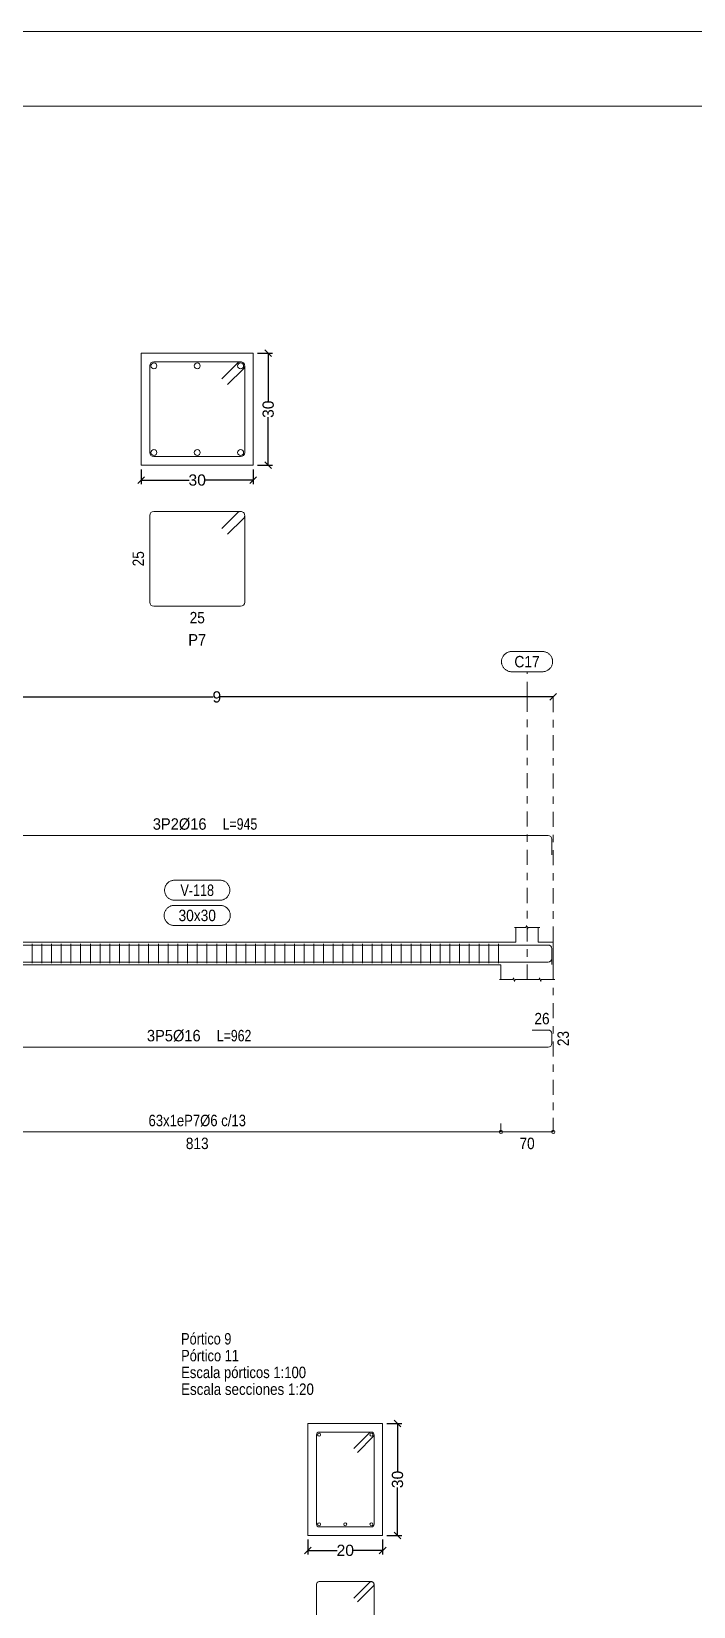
# Model space of a CAD drawing. Header units: millimetres. Extents: x 2 to 158, y -69 to 77.
# Drawn here: x 135.14 to 144, y 52.43 to 73.52 of the extents above; entities that cross this region are included whole.
import ezdxf
from ezdxf.enums import TextEntityAlignment as Align

# ---------------------------------------------------------------- set-up
doc = ezdxf.new("R2010")
doc.units = ezdxf.units.MM
doc.linetypes.add('CYPE_RAYAPUNTO', pattern=[0.4125, 0.2025, -0.105, 0, -0.105])
for name, color, linetype, lineweight in [('ALZ_ARM_LONG_ARM_TEXTOS', 3, 'Continuous', 9), ('ALZ_ARM_LONG_TXT_LONG', 3, 'Continuous', 9), ('ALZ_ARM_TRANS_TXT_EST', 3, 'Continuous', 9), ('ALZ_CONT_NUDOS', 122, 'Continuous', 9), ('ALZ_CONT_VIG_HORMIGON', 2, 'Continuous', 9), ('ALZ_COT_COT_ANCLAJES', 3, 'Continuous', 0), ('ALZ_COT_COT_EST', 3, 'Continuous', 0), ('ALZ_COT_COT_LIN_APOYOS', 2, 'CYPE_RAYAPUNTO', 0), ('ALZ_COT_LONGITUD_PROYECTADA', 122, 'Continuous', 0), ('ALZ_COT_TEXTOS_ESTRIBOS', 122, 'Continuous', 0), ('ALZ_REF_COT_LIN_AUX_COTA', 2, 'CYPE_RAYAPUNTO', 9), ('ALZ_REF_REF_ESCALA', 3, 'Continuous', 9), ('ALZ_REF_REF_NOMBRE', 3, 'Continuous', 9), ('ALZ_REF_REF_REFERENCIA', 3, 'Continuous', 9), ('ALZ_REF_REFERENCIA_PORTICO', 3, 'Continuous', 9), ('ALZ_REF_TEXTO_REF_NOMBRE', 3, 'Continuous', 9), ('ALZ_REF_TEXTO_REF_REFERENCIA', 3, 'Continuous', 9), ('ARM_LONGITUDINAL_Ø16', 212, 'Continuous', 9), ('ARM_LONGITUDINAL_Ø8', 32, 'Continuous', 9), ('ARM_TRANSVERSAL_Ø6', 151, 'Continuous', 9), ('RECUAD_LIMITES', 2, 'Continuous', 0), ('RECUAD_MARCO', 1, 'Continuous', 20), ('SEC_CONT_VIG_HORMIGON_SECCION', 2, 'Continuous', 9), ('SEC_COTAS_SEC_DIM_VIGA', 122, 'Continuous', 0), ('SEC_COTAS_TEXTOS_DESPIECE_ESTRIBADO', 122, 'Continuous', 0), ('SEC_REF_TXT_POSICIONES_ARM_ESTRIBOS', 1, 'Continuous', 9)]:
    doc.layers.add(name, color=color, linetype=linetype, lineweight=lineweight)
doc.styles.add('CYPETXT_0.225_romans', font='arial.ttf', dxfattribs={"height": 0.15})
doc.styles.add('CYPETXT_romans', font='arial.ttf', dxfattribs={"height": 0.2})
doc.dimstyles.new('cype_oblique', dxfattribs={"dimtxt": 0.18, "dimasz": 0.18, "dimexe": 0.05625, "dimexo": 0.05625, "dimgap": 0, "dimtad": 0, "dimdec": 4, "dimzin": 0, "dimdsep": 46, "dimtxsty": 'CYPETXT_0.225_romans', "dimblk": 'OBLIQUE', "dimtsz": 0.045, "dimcen": 0.09, "dimadec": 0, "dimazin": 0, "dimtfac": 1, "dimtdec": 4, "dimtofl": 0, "dimtmove": 2, "dimatfit": 3, "dimfxl": 1, "dimtolj": 1, "dimtzin": 0, "dimarcsym": 0})

# ---------------------------------------------------------------- blocks, each defined once
blk = doc.blocks.new('*D341')
at = {"layer": 'Defpoints', "color": 0, "transparency": 16777216}
for p in [(136.608, 67.708), (138.108, 67.708), (138.108, 67.509)]:
    blk.add_point(p, dxfattribs=at)
at = {"layer": 'SEC_COTAS_SEC_DIM_VIGA', "color": 0, "lineweight": -2, "transparency": 16777216}
for p, q in [((136.563, 67.464), (136.653, 67.554)), ((136.608, 67.652), (136.608, 67.453)), ((136.608, 67.509), (137.251, 67.509)), ((138.108, 67.509), (137.466, 67.509)), ((138.063, 67.464), (138.153, 67.554)), ((138.108, 67.652), (138.108, 67.453))]:
    blk.add_line(p, q, dxfattribs=at)
at = {"layer": 'SEC_COTAS_SEC_DIM_VIGA', "color": 0, "transparency": 16777216, "insert": (137.358, 67.509), "char_height": 0.15, "attachment_point": 5, "style": 'CYPETXT_0.225_romans'}
blk.add_mtext('\\A1;30', dxfattribs=at)
blk = doc.blocks.new('_OBLIQUE')
at = {"color": 0, "linetype": 'ByBlock', "lineweight": -2}
blk.add_line((-0.5, -0.5), (0.5, 0.5), dxfattribs=at)
blk = doc.blocks.new('*D342')
at = {"layer": 'Defpoints', "color": 0, "transparency": 16777216}
for p in [(138.108, 69.208), (138.308, 69.208), (138.108, 67.708)]:
    blk.add_point(p, dxfattribs=at)
at = {"layer": 'SEC_COTAS_SEC_DIM_VIGA', "color": 0, "lineweight": -2, "transparency": 16777216}
for p, q in [((138.165, 69.208), (138.364, 69.208)), ((138.353, 69.163), (138.263, 69.253)), ((138.308, 69.208), (138.308, 68.565)), ((138.308, 67.708), (138.308, 68.351)), ((138.165, 67.708), (138.364, 67.708)), ((138.353, 67.663), (138.263, 67.753))]:
    blk.add_line(p, q, dxfattribs=at)
at = {"layer": 'SEC_COTAS_SEC_DIM_VIGA', "color": 0, "transparency": 16777216, "insert": (138.308, 68.458), "char_height": 0.15, "attachment_point": 5, "rotation": 90, "style": 'CYPETXT_0.225_romans'}
blk.add_mtext('\\A1;30', dxfattribs=at)
blk = doc.blocks.new('*D346')
at = {"layer": 'ALZ_COT_LONGITUD_PROYECTADA', "color": 0, "lineweight": -2, "transparency": 16777216}
for p, q in [((133.076, 64.56), (133.166, 64.65)), ((133.121, 64.605), (137.572, 64.605)), ((142.121, 64.605), (137.67, 64.605)), ((142.076, 64.56), (142.166, 64.65))]:
    blk.add_line(p, q, dxfattribs=at)
at = {"layer": 'Defpoints', "color": 0, "transparency": 16777216}
for p in [(133.121, 64.605), (133.121, 64.605), (142.121, 64.605)]:
    blk.add_point(p, dxfattribs=at)
at = {"layer": 'ALZ_COT_LONGITUD_PROYECTADA', "color": 0, "transparency": 16777216, "insert": (137.621, 64.605), "char_height": 0.15, "attachment_point": 5, "style": 'CYPETXT_0.225_romans'}
blk.add_mtext('\\A1;9', dxfattribs=at)
blk = doc.blocks.new('*D364')
at = {"layer": 'Defpoints', "color": 0, "transparency": 16777216}
for p in [(138.839, 53.377), (139.839, 53.377), (139.839, 53.177)]:
    blk.add_point(p, dxfattribs=at)
at = {"layer": 'SEC_COTAS_SEC_DIM_VIGA', "color": 0, "lineweight": -2, "transparency": 16777216}
for p, q in [((138.794, 53.132), (138.884, 53.222)), ((138.839, 53.321), (138.839, 53.121)), ((138.839, 53.177), (139.23, 53.177)), ((139.839, 53.177), (139.447, 53.177)), ((139.794, 53.132), (139.884, 53.222)), ((139.839, 53.321), (139.839, 53.121))]:
    blk.add_line(p, q, dxfattribs=at)
at = {"layer": 'SEC_COTAS_SEC_DIM_VIGA', "color": 0, "transparency": 16777216, "insert": (139.339, 53.177), "char_height": 0.15, "attachment_point": 5, "style": 'CYPETXT_0.225_romans'}
blk.add_mtext('\\A1;20', dxfattribs=at)
blk = doc.blocks.new('*D365')
at = {"layer": 'Defpoints', "color": 0, "transparency": 16777216}
for p in [(139.839, 54.877), (140.038, 54.877), (139.839, 53.377)]:
    blk.add_point(p, dxfattribs=at)
at = {"layer": 'SEC_COTAS_SEC_DIM_VIGA', "color": 0, "lineweight": -2, "transparency": 16777216}
for p, q in [((139.895, 54.877), (140.094, 54.877)), ((140.083, 54.832), (139.993, 54.922)), ((140.038, 54.877), (140.038, 54.234)), ((140.038, 53.377), (140.038, 54.02)), ((139.895, 53.377), (140.094, 53.377)), ((140.083, 53.332), (139.993, 53.422))]:
    blk.add_line(p, q, dxfattribs=at)
at = {"layer": 'SEC_COTAS_SEC_DIM_VIGA', "color": 0, "transparency": 16777216, "insert": (140.038, 54.127), "char_height": 0.15, "attachment_point": 5, "rotation": 90, "style": 'CYPETXT_0.225_romans'}
blk.add_mtext('\\A1;30', dxfattribs=at)

msp = doc.modelspace()

# ---------------------------------------------------------------- linework, layer by layer
at = {"layer": 'ALZ_CONT_NUDOS'}
for p, q in [((141.62089, 61.3197), (141.62089, 61.5197)), ((141.92089, 61.3197), (141.92089, 61.5197)), ((141.42089, 61.3197), (141.62089, 61.3197)), ((142.12089, 61.3197), (141.92089, 61.3197)), ((141.42089, 61.0197), (141.42089, 60.8197)), ((142.12089, 61.0197), (142.12089, 60.8197))]:
    msp.add_line(p, q, dxfattribs=at)
for points in [[(141.60089, 61.5197), (141.75589, 61.5197), (141.76339, 61.5447), (141.77839, 61.4947), (141.78589, 61.5197), (141.94089, 61.5197)], [(142.12089, 61.3197), (142.12089, 61.0197)], [(141.40089, 60.8197), (141.58089, 60.8197), (141.58839, 60.8447), (141.60339, 60.7947), (141.61089, 60.8197), (141.79089, 60.8197)], [(141.75089, 60.8197), (141.93089, 60.8197), (141.93839, 60.8447), (141.95339, 60.7947), (141.96089, 60.8197), (142.14089, 60.8197)]]:
    msp.add_lwpolyline(points, dxfattribs=at)
at = {"layer": 'ALZ_CONT_VIG_HORMIGON'}
for p, q in [((133.29589, 61.3197), (141.42089, 61.3197)), ((133.29589, 61.0197), (141.42089, 61.0197))]:
    msp.add_line(p, q, dxfattribs=at)
at = {"layer": 'ALZ_COT_COT_EST'}
msp.add_line((141.42089, 58.78061), (141.42089, 58.89311), dxfattribs=at)
for points in [[(133.29589, 58.78061), (141.42089, 58.78061), (141.42089, 58.89311)], [(141.42089, 58.78061), (142.12089, 58.78061), (142.12089, 58.89311)]]:
    msp.add_lwpolyline(points, dxfattribs=at)
for centre in [(141.42089, 58.78061), (141.42089, 58.78061), (142.12089, 58.78061)]:
    msp.add_circle(centre, 0.0225, dxfattribs=at)
at = {"layer": 'ALZ_COT_COT_LIN_APOYOS'}
msp.add_line((142.12089, 64.60529), (142.12089, 58.78061), dxfattribs=at)
at = {"layer": 'ALZ_REF_COT_LIN_AUX_COTA'}
for p, q in [((141.77089, 64.60529), (141.77089, 64.94279)), ((141.77089, 60.8197), (141.77089, 64.60529))]:
    msp.add_line(p, q, dxfattribs=at)
at = {"layer": 'ALZ_REF_REF_NOMBRE'}
for points in [[(137.65989, 62.1522), (137.66891, 62.1519), (137.67788, 62.151), (137.68678, 62.1495), (137.69556, 62.1474), (137.70417, 62.14473), (137.71259, 62.14149), (137.72078, 62.13769), (137.72869, 62.13336), (137.73629, 62.1285), (137.74355, 62.12315), (137.75044, 62.11732), (137.75693, 62.11105), (137.76298, 62.10436), (137.76857, 62.09728), (137.77368, 62.08984), (137.77828, 62.08208), (137.78235, 62.07403), (137.78587, 62.06572), (137.78883, 62.0572), (137.79121, 62.0485), (137.79301, 62.03966), (137.79421, 62.03071), (137.79481, 62.02171), (137.79481, 62.01269), (137.79421, 62.00369), (137.79301, 61.99475), (137.79121, 61.98591), (137.78883, 61.9772), (137.78587, 61.96868), (137.78235, 61.96037), (137.77828, 61.95232), (137.77368, 61.94456), (137.76857, 61.93712), (137.76298, 61.93004), (137.75693, 61.92335), (137.75044, 61.91708), (137.74355, 61.91125), (137.73629, 61.9059), (137.72869, 61.90105), (137.72078, 61.89671), (137.71259, 61.89291), (137.70417, 61.88967), (137.69556, 61.887), (137.68678, 61.88491), (137.67788, 61.88341), (137.66891, 61.8825), (137.65989, 61.8822), (137.05689, 61.8822), (137.04787, 61.8825), (137.0389, 61.88341), (137.03, 61.88491), (137.02122, 61.887), (137.01261, 61.88967), (137.00419, 61.89291), (136.996, 61.89671), (136.98809, 61.90105), (136.98049, 61.9059), (136.97322, 61.91125), (136.96633, 61.91708), (136.95985, 61.92335), (136.9538, 61.93004), (136.9482, 61.93712), (136.9431, 61.94456), (136.9385, 61.95232), (136.93443, 61.96037), (136.93091, 61.96868), (136.92795, 61.9772), (136.92557, 61.98591), (136.92377, 61.99475), (136.92257, 62.00369), (136.92196, 62.01269), (136.92196, 62.02171), (136.92257, 62.03071), (136.92377, 62.03966), (136.92557, 62.0485), (136.92795, 62.0572), (136.93091, 62.06572), (136.93443, 62.07403), (136.9385, 62.08208), (136.9431, 62.08984), (136.9482, 62.09728), (136.9538, 62.10436), (136.95985, 62.11105), (136.96633, 62.11732), (136.97322, 62.12315), (136.98049, 62.1285), (136.98809, 62.13336), (136.996, 62.13769), (137.00419, 62.14149), (137.01261, 62.14473), (137.02122, 62.1474), (137.03, 62.1495), (137.0389, 62.151), (137.04787, 62.1519), (137.05689, 62.1522), (137.65989, 62.1522)], [(137.66551, 61.8147), (137.67453, 61.8144), (137.68351, 61.8135), (137.6924, 61.812), (137.70118, 61.8099), (137.7098, 61.80723), (137.71822, 61.80399), (137.7264, 61.80019), (137.73431, 61.79586), (137.74192, 61.791), (137.74918, 61.78565), (137.75607, 61.77982), (137.76255, 61.77355), (137.76861, 61.76686), (137.7742, 61.75978), (137.7793, 61.75234), (137.7839, 61.74458), (137.78797, 61.73653), (137.79149, 61.72822), (137.79445, 61.7197), (137.79684, 61.711), (137.79863, 61.70216), (137.79984, 61.69321), (137.80044, 61.68421), (137.80044, 61.67519), (137.79984, 61.66619), (137.79863, 61.65725), (137.79684, 61.64841), (137.79445, 61.6397), (137.79149, 61.63118), (137.78797, 61.62287), (137.7839, 61.61482), (137.7793, 61.60706), (137.7742, 61.59962), (137.76861, 61.59254), (137.76255, 61.58585), (137.75607, 61.57958), (137.74918, 61.57375), (137.74192, 61.5684), (137.73431, 61.56355), (137.7264, 61.55921), (137.71822, 61.55541), (137.7098, 61.55217), (137.70118, 61.5495), (137.6924, 61.54741), (137.68351, 61.54591), (137.67453, 61.545), (137.66551, 61.5447), (137.05126, 61.5447), (137.04225, 61.545), (137.03327, 61.54591), (137.02437, 61.54741), (137.0156, 61.5495), (137.00698, 61.55217), (136.99856, 61.55541), (136.99038, 61.55921), (136.98247, 61.56355), (136.97486, 61.5684), (136.9676, 61.57375), (136.96071, 61.57958), (136.95422, 61.58585), (136.94817, 61.59254), (136.94258, 61.59962), (136.93747, 61.60706), (136.93288, 61.61482), (136.92881, 61.62287), (136.92528, 61.63118), (136.92232, 61.6397), (136.91994, 61.64841), (136.91814, 61.65725), (136.91694, 61.66619), (136.91634, 61.67519), (136.91634, 61.68421), (136.91694, 61.69321), (136.91814, 61.70216), (136.91994, 61.711), (136.92232, 61.7197), (136.92528, 61.72822), (136.92881, 61.73653), (136.93288, 61.74458), (136.93747, 61.75234), (136.94258, 61.75978), (136.94817, 61.76686), (136.95422, 61.77355), (136.96071, 61.77982), (136.9676, 61.78565), (136.97486, 61.791), (136.98247, 61.79586), (136.99038, 61.80019), (136.99856, 61.80399), (137.00698, 61.80723), (137.0156, 61.8099), (137.02437, 61.812), (137.03327, 61.8135), (137.04225, 61.8144), (137.05126, 61.8147), (137.66551, 61.8147)]]:
    msp.add_lwpolyline(points, close=True, dxfattribs=at)
at = {"layer": 'ALZ_REF_REF_REFERENCIA'}
msp.add_lwpolyline([(141.97789, 65.21279), (141.98691, 65.21249), (141.99588, 65.21159), (142.00478, 65.21008), (142.01356, 65.20799), (142.02217, 65.20532), (142.03059, 65.20208), (142.03878, 65.19828), (142.04669, 65.19394), (142.05429, 65.18909), (142.06155, 65.18374), (142.06844, 65.17791), (142.07493, 65.17164), (142.08098, 65.16495), (142.08657, 65.15787), (142.09168, 65.15043), (142.09628, 65.14267), (142.10035, 65.13462), (142.10387, 65.12631), (142.10683, 65.11779), (142.10921, 65.10909), (142.11101, 65.10024), (142.11221, 65.0913), (142.11281, 65.0823), (142.11281, 65.07328), (142.11221, 65.06428), (142.11101, 65.05534), (142.10921, 65.04649), (142.10683, 65.03779), (142.10387, 65.02927), (142.10035, 65.02096), (142.09628, 65.01291), (142.09168, 65.00515), (142.08657, 64.99771), (142.08098, 64.99063), (142.07493, 64.98394), (142.06844, 64.97767), (142.06155, 64.97184), (142.05429, 64.96649), (142.04669, 64.96164), (142.03878, 64.9573), (142.03059, 64.9535), (142.02217, 64.95026), (142.01356, 64.94759), (142.00478, 64.94549), (141.99588, 64.94399), (141.98691, 64.94309), (141.97789, 64.94279), (141.56389, 64.94279), (141.55487, 64.94309), (141.5459, 64.94399), (141.537, 64.94549), (141.52822, 64.94759), (141.51961, 64.95026), (141.51119, 64.9535), (141.503, 64.9573), (141.49509, 64.96164), (141.48749, 64.96649), (141.48022, 64.97184), (141.47333, 64.97767), (141.46685, 64.98394), (141.4608, 64.99063), (141.4552, 64.99771), (141.4501, 65.00515), (141.4455, 65.01291), (141.44143, 65.02096), (141.43791, 65.02927), (141.43495, 65.03779), (141.43257, 65.04649), (141.43077, 65.05534), (141.42957, 65.06428), (141.42896, 65.07328), (141.42896, 65.0823), (141.42957, 65.0913), (141.43077, 65.10024), (141.43257, 65.10909), (141.43495, 65.11779), (141.43791, 65.12631), (141.44143, 65.13462), (141.4455, 65.14267), (141.4501, 65.15043), (141.4552, 65.15787), (141.4608, 65.16495), (141.46685, 65.17164), (141.47333, 65.17791), (141.48022, 65.18374), (141.48749, 65.18909), (141.49509, 65.19394), (141.503, 65.19828), (141.51119, 65.20208), (141.51961, 65.20532), (141.52822, 65.20799), (141.537, 65.21008), (141.5459, 65.21159), (141.55487, 65.21249), (141.56389, 65.21279), (141.97789, 65.21279)], close=True, dxfattribs=at)
at = {"layer": 'ARM_LONGITUDINAL_Ø16'}
for points in [[(142.10089, 62.49054), (142.10089, 62.70254), (142.09723, 62.72091), (142.08683, 62.73648), (142.07126, 62.74688), (142.05289, 62.75054), (132.91089, 62.75054)], [(142.10089, 61.0237), (142.10089, 61.2357), (142.09723, 61.25407), (142.08683, 61.26964), (142.07126, 61.28005), (142.05289, 61.2837), (132.91089, 61.2837)], [(141.84089, 61.2837), (142.05289, 61.2837), (142.07126, 61.28005), (142.08683, 61.26964), (142.09723, 61.25407), (142.10089, 61.2357), (142.10089, 61.1037), (142.09723, 61.08533), (142.08683, 61.06976), (142.07126, 61.05935), (142.05289, 61.0557), (132.96589, 61.0557)], [(141.84089, 60.1447), (142.05289, 60.1447), (142.07126, 60.14105), (142.08683, 60.13064), (142.09723, 60.11507), (142.10089, 60.0967), (142.10089, 59.9647), (142.09723, 59.94633), (142.08683, 59.93076), (142.07126, 59.92035), (142.05289, 59.9167), (132.96589, 59.9167)]]:
    msp.add_lwpolyline(points, dxfattribs=at)
for centre in [(136.77839, 69.03829), (137.35839, 69.03829), (137.93839, 69.03829), (136.77839, 67.87829), (137.35839, 67.87829), (137.93839, 67.87829)]:
    msp.add_circle(centre, 0.04, dxfattribs=at)
at = {"layer": 'ARM_LONGITUDINAL_Ø8'}
for centre in [(138.9886, 54.72683), (139.6886, 54.72683), (138.9886, 53.52683), (139.3386, 53.52683), (139.6886, 53.52683)]:
    msp.add_circle(centre, 0.02, dxfattribs=at)
at = {"layer": 'ARM_TRANSVERSAL_Ø6'}
for p, q in [((135.14839, 61.2997), (135.14839, 61.0397)), ((135.27839, 61.2997), (135.27839, 61.0397)), ((135.40839, 61.2997), (135.40839, 61.0397)), ((135.53839, 61.2997), (135.53839, 61.0397)), ((135.66839, 61.2997), (135.66839, 61.0397)), ((135.79839, 61.2997), (135.79839, 61.0397)), ((135.92839, 61.2997), (135.92839, 61.0397)), ((136.05839, 61.2997), (136.05839, 61.0397)), ((136.18839, 61.2997), (136.18839, 61.0397)), ((136.31839, 61.2997), (136.31839, 61.0397)), ((136.44839, 61.2997), (136.44839, 61.0397)), ((136.57839, 61.2997), (136.57839, 61.0397)), ((136.70839, 61.2997), (136.70839, 61.0397)), ((136.83839, 61.2997), (136.83839, 61.0397)), ((136.96839, 61.2997), (136.96839, 61.0397)), ((137.09839, 61.2997), (137.09839, 61.0397)), ((137.22839, 61.2997), (137.22839, 61.0397)), ((137.35839, 61.2997), (137.35839, 61.0397)), ((137.48839, 61.2997), (137.48839, 61.0397)), ((137.61839, 61.2997), (137.61839, 61.0397)), ((137.74839, 61.2997), (137.74839, 61.0397)), ((137.87839, 61.2997), (137.87839, 61.0397)), ((138.00839, 61.2997), (138.00839, 61.0397)), ((138.13839, 61.2997), (138.13839, 61.0397)), ((138.26839, 61.2997), (138.26839, 61.0397)), ((138.39839, 61.2997), (138.39839, 61.0397)), ((138.52839, 61.2997), (138.52839, 61.0397)), ((138.65839, 61.2997), (138.65839, 61.0397)), ((138.78839, 61.2997), (138.78839, 61.0397)), ((138.91839, 61.2997), (138.91839, 61.0397)), ((139.04839, 61.2997), (139.04839, 61.0397)), ((139.17839, 61.2997), (139.17839, 61.0397)), ((139.30839, 61.2997), (139.30839, 61.0397)), ((139.43839, 61.2997), (139.43839, 61.0397)), ((139.56839, 61.2997), (139.56839, 61.0397)), ((139.69839, 61.2997), (139.69839, 61.0397)), ((139.82839, 61.2997), (139.82839, 61.0397)), ((139.95839, 61.2997), (139.95839, 61.0397)), ((140.08839, 61.2997), (140.08839, 61.0397)), ((140.21839, 61.2997), (140.21839, 61.0397)), ((140.34839, 61.2997), (140.34839, 61.0397)), ((140.47839, 61.2997), (140.47839, 61.0397)), ((140.60839, 61.2997), (140.60839, 61.0397)), ((140.73839, 61.2997), (140.73839, 61.0397)), ((140.86839, 61.2997), (140.86839, 61.0397)), ((140.99839, 61.2997), (140.99839, 61.0397)), ((141.12839, 61.2997), (141.12839, 61.0397)), ((141.25839, 61.2997), (141.25839, 61.0397)), ((141.38839, 61.2997), (141.38839, 61.0397))]:
    msp.add_line(p, q, dxfattribs=at)
for points in [[(137.76515, 68.78727), (137.97728, 68.9994), (137.98412, 69.00773), (137.9892, 69.01724), (137.99233, 69.02756), (137.99339, 69.03829), (137.99233, 69.04902), (137.9892, 69.05934), (137.98412, 69.06885), (137.97728, 69.07718), (137.96895, 69.08402), (137.95944, 69.0891), (137.94912, 69.09223), (137.93839, 69.09329), (136.77839, 69.09329), (136.75734, 69.0891), (136.7395, 69.07718), (136.72758, 69.05934), (136.72339, 69.03829), (136.72339, 67.87829), (136.72758, 67.85724), (136.7395, 67.8394), (136.75734, 67.82748), (136.77839, 67.82329), (137.93839, 67.82329), (137.95944, 67.82748), (137.97728, 67.8394), (137.9892, 67.85724), (137.99339, 67.87829), (137.99339, 69.03829), (137.99233, 69.04902), (137.9892, 69.05934), (137.98412, 69.06885), (137.97728, 69.07718), (137.96895, 69.08402), (137.95944, 69.0891), (137.94912, 69.09223), (137.93839, 69.09329), (137.92766, 69.09223), (137.91734, 69.0891), (137.90783, 69.08402), (137.8995, 69.07718), (137.68737, 68.86505)], [(137.76515, 66.78427), (137.97728, 66.9964), (137.98412, 67.00473), (137.9892, 67.01424), (137.99233, 67.02456), (137.99339, 67.03529), (137.99233, 67.04602), (137.9892, 67.05634), (137.98412, 67.06585), (137.97728, 67.07418), (137.96895, 67.08102), (137.95944, 67.0861), (137.94912, 67.08923), (137.93839, 67.09029), (136.77839, 67.09029), (136.75734, 67.0861), (136.7395, 67.07418), (136.72758, 67.05634), (136.72339, 67.03529), (136.72339, 65.87529), (136.72758, 65.85424), (136.7395, 65.8364), (136.75734, 65.82448), (136.77839, 65.82029), (137.93839, 65.82029), (137.95944, 65.82448), (137.97728, 65.8364), (137.9892, 65.85424), (137.99339, 65.87529), (137.99339, 67.03529), (137.99233, 67.04602), (137.9892, 67.05634), (137.98412, 67.06585), (137.97728, 67.07418), (137.96895, 67.08102), (137.95944, 67.0861), (137.94912, 67.08923), (137.93839, 67.09029), (137.92766, 67.08923), (137.91734, 67.0861), (137.90783, 67.08102), (137.8995, 67.07418), (137.68737, 66.86205)], [(139.50121, 54.48995), (139.71334, 54.70208), (139.7177, 54.70738), (139.72093, 54.71343), (139.72292, 54.72), (139.7236, 54.72683), (139.72292, 54.73366), (139.72093, 54.74022), (139.7177, 54.74627), (139.71334, 54.75158), (139.70804, 54.75593), (139.70199, 54.75916), (139.69542, 54.76115), (139.6886, 54.76183), (138.9886, 54.76183), (138.9752, 54.75916), (138.96385, 54.75158), (138.95626, 54.74022), (138.9536, 54.72683), (138.9536, 53.52683), (138.95626, 53.51343), (138.96385, 53.50208), (138.9752, 53.49449), (138.9886, 53.49183), (139.6886, 53.49183), (139.70199, 53.49449), (139.71334, 53.50208), (139.72093, 53.51343), (139.7236, 53.52683), (139.7236, 54.72683), (139.72292, 54.73366), (139.72093, 54.74022), (139.7177, 54.74627), (139.71334, 54.75158), (139.70804, 54.75593), (139.70199, 54.75916), (139.69542, 54.76115), (139.6886, 54.76183), (139.68177, 54.76115), (139.6752, 54.75916), (139.66915, 54.75593), (139.66385, 54.75158), (139.45171, 54.53944)], [(139.50121, 52.48695), (139.71334, 52.69908), (139.7177, 52.70438), (139.72093, 52.71043), (139.72292, 52.717), (139.7236, 52.72383), (139.72292, 52.73066), (139.72093, 52.73722), (139.7177, 52.74327), (139.71334, 52.74858), (139.70804, 52.75293), (139.70199, 52.75616), (139.69542, 52.75815), (139.6886, 52.75883), (138.9886, 52.75883), (138.9752, 52.75616), (138.96385, 52.74858), (138.95626, 52.73722), (138.9536, 52.72383), (138.9536, 51.52383)], [(139.7236, 51.52383), (139.7236, 52.72383), (139.72292, 52.73066), (139.72093, 52.73722), (139.7177, 52.74327), (139.71334, 52.74858), (139.70804, 52.75293), (139.70199, 52.75616), (139.69542, 52.75815), (139.6886, 52.75883), (139.68177, 52.75815), (139.6752, 52.75616), (139.66915, 52.75293), (139.66385, 52.74858), (139.45171, 52.53644)]]:
    msp.add_lwpolyline(points, dxfattribs=at)
at = {"layer": 'RECUAD_LIMITES'}
msp.add_lwpolyline([(98.90474, 31.5159), (158.30474, 31.5159), (158.30474, 73.5159), (98.90474, 73.5159), (98.90474, 31.5159)], close=True, dxfattribs=at)
at = {"layer": 'RECUAD_MARCO'}
msp.add_lwpolyline([(101.40474, 32.5159), (157.30474, 32.5159), (157.30474, 72.5159), (101.40474, 72.5159), (101.40474, 32.5159)], close=True, dxfattribs=at)
at = {"layer": 'SEC_CONT_VIG_HORMIGON_SECCION'}
for points in [[(138.10839, 69.20829), (136.60839, 69.20829), (136.60839, 67.70829), (138.10839, 67.70829), (138.10839, 69.20829)], [(139.8386, 54.87683), (138.8386, 54.87683), (138.8386, 53.37683), (139.8386, 53.37683), (139.8386, 54.87683)]]:
    msp.add_lwpolyline(points, close=True, dxfattribs=at)

# ---------------------------------------------------------------- texts
at = {"layer": 'ALZ_ARM_LONG_ARM_TEXTOS', "style": 'CYPETXT_romans', "width": 0.914795}
for s, p in [('3P2%%c16', (137.12314, 62.8272)), ('3P5%%c16', (137.04464, 59.99337))]:
    msp.add_text(s, height=0.153333, dxfattribs=at).set_placement(p, align=Align.CENTER)
at = {"layer": 'ALZ_ARM_LONG_TXT_LONG', "style": 'CYPETXT_romans', "width": 0.768527}
for s, p in [(' L=945', (137.90701, 62.8272)), (' L=962', (137.82851, 59.99337))]:
    msp.add_text(s, height=0.153333, dxfattribs=at).set_placement(p, align=Align.CENTER)
at = {"layer": 'ALZ_ARM_TRANS_TXT_EST', "style": 'CYPETXT_romans', "width": 0.816977}
msp.add_text('63x1eP7%%c6 c/13', height=0.1533333, dxfattribs=at).set_placement((137.35839, 58.85728), align=Align.CENTER)
at = {"layer": 'ALZ_COT_COT_ANCLAJES', "style": 'CYPETXT_romans', "width": 0.853312}
msp.add_text('26', height=0.153333, dxfattribs=at).set_placement((141.97089, 60.22137), align=Align.CENTER)
msp.add_text('23', height=0.153333, rotation=90, dxfattribs=at).set_placement((142.17756, 60.0307), align=Align.TOP_CENTER)
at = {"layer": 'ALZ_COT_TEXTOS_ESTRIBOS', "style": 'CYPETXT_romans', "width": 0.853312}
for s, p in [('813', (137.35839, 58.70395)), ('70', (141.77089, 58.70395))]:
    msp.add_text(s, height=0.153333, dxfattribs=at).set_placement(p, align=Align.TOP_CENTER)
at = {"layer": 'ALZ_REF_REF_ESCALA', "style": 'CYPETXT_romans'}
for s, width, p in [('Escala pórticos 1:100', 0.816209, (137.14268, 55.56083)), ('Escala secciones 1:20', 0.833432, (137.14268, 55.33583))]:
    msp.add_text(s, height=0.1533333, dxfattribs=dict(at, width=width)).set_placement(p, align=Align.MIDDLE_LEFT)
at = {"layer": 'ALZ_REF_REFERENCIA_PORTICO', "style": 'CYPETXT_romans'}
for s, width, p in [('Pórtico 9', 0.795792, (137.14268, 56.01083)), ('Pórtico 11', 0.802493, (137.14268, 55.78583))]:
    msp.add_text(s, height=0.153333, dxfattribs=dict(at, width=width)).set_placement(p, align=Align.MIDDLE_LEFT)
at = {"layer": 'ALZ_REF_TEXTO_REF_NOMBRE', "style": 'CYPETXT_romans'}
for s, width, p in [('V-118', 0.78605, (137.35839, 62.0172)), ('30x30', 0.857077, (137.35839, 61.6797))]:
    msp.add_text(s, height=0.153333, dxfattribs=dict(at, width=width)).set_placement(p, align=Align.MIDDLE_CENTER)
at = {"layer": 'ALZ_REF_TEXTO_REF_REFERENCIA', "style": 'CYPETXT_romans', "width": 0.864}
msp.add_text('C17', height=0.153333, dxfattribs=at).set_placement((141.77089, 65.07779), align=Align.MIDDLE_CENTER)
at = {"layer": 'SEC_COTAS_TEXTOS_DESPIECE_ESTRIBADO', "style": 'CYPETXT_romans', "width": 0.853312}
msp.add_text('25', height=0.153333, rotation=90, dxfattribs=at).set_placement((136.64672, 66.45529), align=Align.CENTER)
msp.add_text('25', height=0.153333, dxfattribs=at).set_placement((137.35839, 65.74362), align=Align.TOP_CENTER)
at = {"layer": 'SEC_REF_TXT_POSICIONES_ARM_ESTRIBOS', "style": 'CYPETXT_romans', "width": 0.914795}
msp.add_text('P7', height=0.153333, dxfattribs=at).set_placement((137.35839, 65.37029), align=Align.MIDDLE_CENTER)

# ---------------------------------------------------------------- dimensions: what is measured, and where the dimension line sits
at = {"layer": 'ALZ_COT_LONGITUD_PROYECTADA'}
dim = msp.add_aligned_dim(p1=(142.12089, 64.60529), p2=(133.12089, 64.60529), distance=0, text='9', dimstyle='cype_oblique', override={"dimexe": 0, "dimexo": 0}, dxfattribs=at)
dim.commit()
dim.dimension.update_dxf_attribs({"geometry": '*D346', "text_midpoint": (137.62089, 64.60529)})
at = {"layer": 'SEC_COTAS_SEC_DIM_VIGA'}
for p1, p2, text, picture, middle in [((138.10839, 67.70829), (138.10839, 69.20829), '30', '*D342', (138.30789, 68.45829)), ((136.60839, 67.70829), (138.10839, 67.70829), '30', '*D341', (137.35839, 67.50879)), ((139.8386, 53.37683), (139.8386, 54.87683), '30', '*D365', (140.0381, 54.12683)), ((138.8386, 53.37683), (139.8386, 53.37683), '20', '*D364', (139.3386, 53.17733))]:
    dim = msp.add_aligned_dim(p1=p1, p2=p2, distance=-0.1995, text=text, dimstyle='cype_oblique', dxfattribs=at)
    dim.commit()
    dim.dimension.update_dxf_attribs({"geometry": picture, "text_midpoint": middle})

doc.saveas('drawing.dxf')
